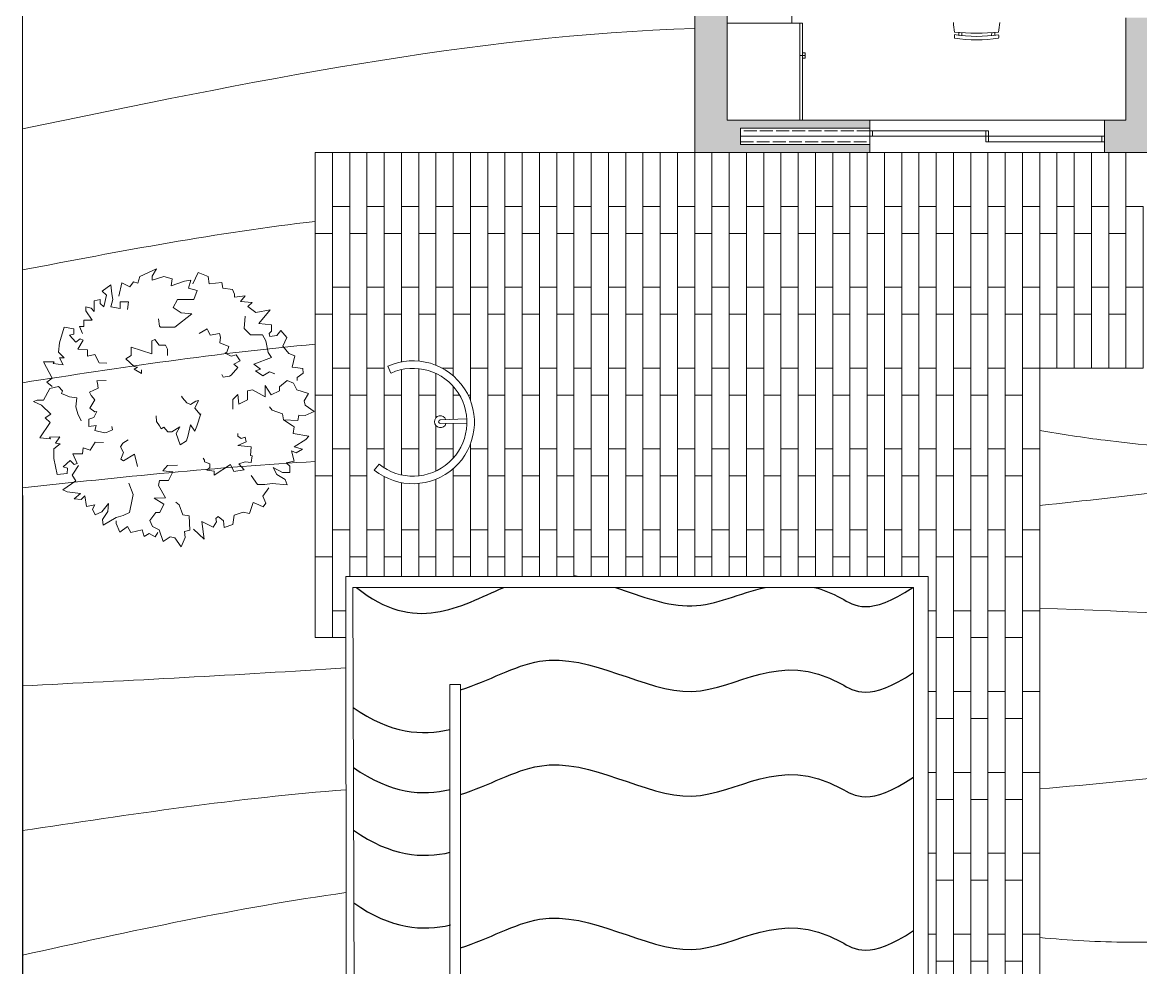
# Model space of a CAD drawing. Header units: millimetres. Extents: x 23333 to 28359, y 14545 to 18213.
# Drawn here: x 23333 to 24370, y 16087 to 16963 of the extents above; entities that cross this region are included whole.
import ezdxf

# ---------------------------------------------------------------- set-up
doc = ezdxf.new("R2010")
doc.units = ezdxf.units.MM
doc.linetypes.add('ACAD_ISO02W100', pattern=[15, 12, -3])
doc.layers.get('0').update_dxf_attribs({"lineweight": 18})
for name, color, linetype, lineweight in [('A-FURN', 9, 'Continuous', 13), ('curve di livello', 6, 'Continuous', 18), ('pavimentazione esterna', 51, 'Continuous', 13), ('PROIEZIONI_finissime_fine lines', 251, 'Continuous', 5), ('VEGETAZIONE', 94, 'Continuous', 5), ('VERDE_alberi', 104, 'Continuous', 5), ('vetro', 140, 'Continuous', 15), ('Wall', 7, 'Continuous', 20)]:
    doc.layers.add(name, color=color, linetype=linetype, lineweight=lineweight)
doc.layers.add('acqua', color=140, linetype='Continuous')
doc.layers.add('VERDE_giardino_garden', color=7, linetype='Continuous', lineweight=5, true_color=0x426227)

# ---------------------------------------------------------------- blocks, each defined once
blk = doc.blocks.new('REF36T')
for p, q in [((0, -26.999999), (36, -26.999999)), ((11, -27.999999), (11, -28.999999)), ((11, -28.999999), (13, -28.999999)), ((12, -26.999999), (12, -28.999999)), ((13, -28.999999), (13, -27.999999))]:
    blk.add_line(p, q)
blk.add_lwpolyline([(0, -27.999999), (0, 0), (36, 0), (36, -27.999999)], close=True)
blk = doc.blocks.new('A$C396F796F')
at = {"layer": 'VERDE_alberi'}
for points in [[(-1.246, 3.854), (-1.122, 3.81), (-1.066, 4.005), (-0.576, 4.226), (-0.702, 4.018), (-0.702, 3.901), (-0.365, 4.005), (-0.127, 3.94), (-0.155, 3.732), (0.238, 3.875), (0.42, 3.901), (0.35, 3.667), (0.602, 3.602), (0.504, 3.341), (0.027, 3.341), (-0.099, 3.107), (0.14, 2.951), (0.448, 2.925), (-0.043, 2.535), (-0.463, 2.535), (-0.491, 2.561), (-0.519, 2.782)], [(0.476, 3.797), (0.63, 4.122), (0.925, 4.005), (0.953, 3.797), (1.318, 3.836), (1.346, 3.667), (1.626, 3.628), (1.682, 3.498), (1.682, 3.406), (1.991, 3.445), (1.864, 3.276), (2.201, 3.25), (2.075, 3.133), (2.31, 2.958)], [(-2.728, 2.349), (-2.813, 2.557), (-2.686, 2.557), (-2.686, 2.739), (-2.448, 2.739), (-2.63, 3.012), (-2.63, 3.129), (-2.476, 3.09), (-2.392, 2.986), (-2.392, 3.299), (-2.21, 3.338), (-2.21, 3.22), (-2.111, 3.129), (-2.027, 3.468), (-2.153, 3.585), (-1.901, 3.767), (-1.873, 3.507), (-1.845, 3.338), (-1.901, 3.129), (-1.635, 3.077), (-1.635, 3.273), (-1.396, 3.273), (-1.424, 3.051)], [(-1.246, 3.854), (-1.35, 3.705), (-1.586, 3.82), (-1.668, 3.437)], [(2.31, 2.958), (2.718, 3.036), (2.394, 2.642), (2.764, 2.602), (2.764, 2.422), (2.694, 2.352), (2.714, 2.262), (2.913, 2.292), (3.033, 2.442), (3.203, 2.232), (3.093, 1.983), (3.261, 1.772), (3.44, 1.703), (3.363, 1.373), (3.443, 1.363), (3.673, 1.334), (3.683, 1.204), (3.503, 1.074), (3.502, 0.985)], [(1.996, 2.85), (1.968, 2.499), (2.15, 2.317), (2.496, 2.316), (2.594, 2.134), (2.66, 1.8), (2.758, 1.657), (2.25, 1.465), (2.445, 1.315), (2.291, 1.263), (2.511, 1.118), (2.706, 1.241), (2.855, 1.185)], [(-3.608, 0.808), (-3.762, 0.939), (-3.608, 1.056), (-3.86, 1.524), (-3.552, 1.524), (-3.58, 1.485), (-3.285, 1.446), (-3.398, 1.641), (-3.257, 1.641), (-3.426, 1.81), (-3.398, 2.084), (-3.257, 2.539), (-2.977, 2.487), (-2.977, 2.331), (-3.103, 2.305), (-2.921, 2.097), (-2.795, 2.201), (-2.71, 2.162), (-2.865, 1.901), (-2.584, 1.875), (-2.584, 1.693), (-2.374, 1.745), (-2.248, 1.498), (-2.017, 1.489)], [(0.661, 2.348), (0.888, 2.491), (0.917, 2.432), (0.981, 2.304), (1.254, 2.354), (1.275, 2.248), (1.264, 2.082), (1.52, 1.978), (1.466, 1.805), (1.415, 1.78), (1.586, 1.69), (1.735, 1.736), (1.853, 1.562), (1.671, 1.457), (1.779, 1.365), (1.593, 1.141), (1.543, 1.116), (1.357, 1.081), (1.316, 1.163)], [(-1.019, 1.294), (-1.019, 1.19), (-1.23, 1.32), (-1.132, 1.372), (-1.23, 1.398), (-1.468, 1.619), (-1.314, 1.71), (-1.314, 1.957), (-0.711, 1.762), (-0.711, 2.139), (-0.627, 2.178), (-0.501, 2.009), (-0.318, 2.009), (-0.262, 1.892), (-0.262, 1.71)], [(-2.04, 0.991), (-2.307, 0.973), (-2.296, 0.909), (-2.273, 0.768), (-2.523, 0.647), (-2.478, 0.549), (-2.371, 0.422), (-2.517, 0.186), (-2.371, 0.079), (-2.316, 0.088), (-2.401, -0.084), (-2.548, -0.136), (-2.542, -0.345), (-2.332, -0.324), (-2.366, -0.461), (-2.084, -0.533), (-2.029, -0.524), (-1.857, -0.442), (-1.872, -0.353)], [(1.633, 0.153), (1.633, 0.439), (1.787, 0.582), (1.815, 0.296), (2.068, 0.426), (2.068, 0.686), (2.208, 0.712), (2.572, 0.517), (2.572, 0.842), (2.755, 0.569), (2.993, 0.686), (2.993, 0.803), (3.218, 0.985), (3.4, 0.907), (3.498, 0.712), (3.835, 0.608), (3.708, 0.4), (3.736, 0.27), (4.003, 0.088), (3.736, -0.029), (3.554, -0.016), (3.526, -0.173), (3.105, -0.16), (3.077, 0.023), (2.783, 0.127), (2.699, 0.218)], [(-3.646, 0.014), (-3.916, 0.275), (-4.155, 0.379), (-4.043, 0.418), (-3.86, 0.418), (-3.678, 0.756), (-3.426, 0.808), (-3.313, 0.691), (-3.341, 0.613), (-3.103, 0.509), (-2.893, 0.483), (-2.921, 0.223), (-2.865, 0.015), (-2.767, -0.18)], [(-0.584, -0.039), (-0.577, -0.199), (-0.496, -0.331), (-0.445, -0.414), (-0.367, -0.366), (-0.25, -0.508), (-0.132, -0.501), (0.101, -0.358), (-0.006, -0.556), (0.104, -0.883), (0.292, -0.767), (0.344, -0.604), (0.404, -0.303), (0.532, -0.488), (0.592, -0.336), (0.71, 0.017), (0.688, 0.004), (0.53, 0.186), (0.641, 0.403), (0.56, 0.386), (0.405, 0.29), (0.298, 0.34), (0.18, 0.481), (0.151, 0.529)], [(-3.646, 0.014), (-3.812, -0.101), (-3.669, -0.232), (-3.965, -0.675), (-3.658, -0.704), (-3.682, -0.662), (-3.385, -0.652), (-3.515, -0.835), (-3.376, -0.848), (-3.559, -1.001), (-3.558, -1.276), (-3.461, -1.742), (-3.177, -1.717), (-3.162, -1.562), (-3.285, -1.524), (-3.084, -1.334), (-2.968, -1.449), (-2.881, -1.419), (-3.01, -1.145), (-2.728, -1.146), (-2.711, -0.964), (-2.506, -1.036), (-2.357, -0.802), (-2.118, -0.815)], [(3.105, -0.16), (3.365, -0.315), (3.421, -0.354), (3.393, -0.549), (3.842, -0.627), (3.758, -0.731), (3.421, -0.939), (3.659, -1.004), (3.477, -1.109), (3.337, -1.057), (3.421, -1.356), (3.183, -1.408), (3.295, -1.499), (3.295, -1.681), (3.084, -1.681), (2.804, -1.538), (2.916, -1.746), (3.155, -1.889), (3.211, -2.045), (2.776, -2.006), (2.566, -2.032), (2.355, -2.032), (2.168, -1.772)], [(0.773, -1.265), (0.814, -1.331), (0.814, -1.37), (0.968, -1.435), (0.968, -1.539), (0.884, -1.617), (1.094, -1.643), (1.094, -1.76), (1.571, -1.448), (1.669, -1.656), (1.964, -1.604), (1.81, -1.435), (1.992, -1.37), (2.174, -1.396), (2.202, -1.201), (2.146, -1.188), (2.174, -0.94), (1.782, -0.901), (2.02, -0.797), (1.992, -0.654), (1.88, -0.693), (1.782, -0.628), (1.782, -0.55)], [(-1.131, -1.513), (-1.214, -1.152), (-1.538, -1.346), (-1.615, -1.294), (-1.535, -1.099), (-1.629, -0.942), (-1.557, -0.834), (-1.401, -0.74)], [(-2.842, -1.484), (-2.993, -1.703), (-3.028, -1.762), (-2.921, -1.928), (-3.296, -2.186), (-3.176, -2.246), (-2.783, -2.295), (-2.973, -2.453), (-2.764, -2.472), (-2.658, -2.366), (-2.61, -2.673), (-2.372, -2.621), (-2.436, -2.75), (-2.36, -2.916), (-2.168, -2.828), (-1.973, -2.581), (-1.988, -2.817), (-2.145, -3.047), (-2.131, -3.212), (-1.752, -2.995), (-1.55, -2.931), (-1.359, -2.844), (-1.285, -2.466), (-1.258, -2.325), (-1.379, -1.994)], [(0.031, -1.476), (-0.255, -1.481), (-0.395, -1.637), (-0.109, -1.661), (-0.235, -1.915), (-0.495, -1.92), (-0.518, -2.06), (-0.317, -2.421), (-0.642, -2.427), (-0.366, -2.605), (-0.479, -2.845), (-0.596, -2.847), (-0.775, -3.074), (-0.694, -3.255), (-0.497, -3.35), (-0.387, -3.685), (-0.181, -3.555), (-0.051, -3.581), (0.136, -3.844), (0.249, -3.576), (0.233, -3.394), (0.388, -3.363), (0.368, -2.943), (0.186, -2.918), (0.077, -2.625), (-0.016, -2.543)], [(0.498, -3.332), (0.801, -3.616), (0.737, -3.109), (1.071, -3.272), (1.166, -3.12), (1.144, -3.024), (1.209, -2.958), (1.362, -3.09), (1.384, -3.28), (1.64, -3.193), (1.68, -2.923), (1.934, -2.834), (2.122, -2.871), (2.232, -2.551), (2.305, -2.585), (2.516, -2.682), (2.593, -2.577), (2.51, -2.372), (2.684, -2.133)], [(-1.752, -3.092), (-1.752, -3.164), (-1.641, -3.414), (-1.425, -3.255), (-1.322, -3.426), (-0.992, -3.346), (-0.936, -3.54), (-0.788, -3.46), (-0.617, -3.551), (-0.541, -3.424)]]:
    blk.add_lwpolyline(points, dxfattribs=at)

msp = doc.modelspace()

# ---------------------------------------------------------------- hatches: boundary and pattern name
at = {"layer": 'Wall', "true_color": 0x636466}
h = msp.add_hatch(color=251, dxfattribs=at)
h.dxf.hatch_style = 1
h.paths.add_polyline_path([(23986.5, 17592.6), (24115.9, 17592.6), (24115.9, 17622.2), (23956.5, 17622.6), (23956.5, 17372.6), (23986.5, 17385.1)])
h.paths.add_polyline_path([(24553.2, 17622.4), (24275.9, 17622.2), (24275.9, 17609), (24275.9, 17592.6), (24481.9, 17592.6)])
h.paths.add_polyline_path([(25106.5, 17622.6), (24708.9, 17622.6), (24637.3, 17592.6), (24694.3, 17592.6), (24694.3, 17592.6), (24697.3, 17592.6), (24754.3, 17592.6), (24754.3, 17592.6), (24757.3, 17592.6), (24784.3, 17592.6), (24784.3, 17592.6), (24787.3, 17592.6), (24934.3, 17592.6), (24934.3, 17592.6), (24937.3, 17592.6), (25076.5, 17592.6), (25076.5, 17502.6), (25076.5, 17490.1), (25086.5, 17490.1), (25086.5, 17575.1), (25096.5, 17575.1), (25096.5, 17490.1), (25106.5, 17490.1)])
h.paths.add_polyline_path([(24861.5, 17592.6), (24851.5, 17592.6), (24851.5, 17527.7), (24861.5, 17527.7)], flags=17)
h.paths.add_polyline_path([(25076.5, 17382.6), (24861.5, 17382.6), (24861.5, 17442.7), (24851.5, 17442.7), (24851.5, 17372.6), (25076.5, 17372.6)])
h.paths.add_polyline_path([(25106.5, 17410.1), (25076.5, 17410.1), (25076.5, 17227.6), (25084, 17227.6), (25084, 17347.6), (25099, 17347.6), (25099, 17227.6), (25106.5, 17227.6)])
h.paths.add_polyline_path([(25106.5, 17010.1), (25076.5, 17010.1), (25076.5, 16872.6), (25076.5, 16842.6), (25106.5, 16842.6)])
h.paths.add_polyline_path([(24786.5, 16967.6), (24756.5, 16967.6), (24756.5, 16962.6), (24756.5, 16842.6), (24786.5, 16842.6), (24786.5, 16872.6)])
h.paths.add_polyline_path([(24786.5, 17377.6), (24746.5, 17377.6), (24746.5, 17347.6), (24786.5, 17347.6)])
h.paths.add_polyline_path([(24396.5, 17377.6), (24356.5, 17377.6), (24356.5, 17347.6), (24368.4, 17347.6), (24396.5, 17347.6)])
h.paths.add_polyline_path([(24386.5, 16967.6), (24356.5, 16967.6), (24356.5, 16872.6), (24336.5, 16872.6), (24336.5, 16842.6), (24386.5, 16842.6)])
h.paths.add_polyline_path([(23986.5, 16962.6), (23986.5, 17320.1), (23956.5, 17307.5), (23956.5, 16842.6), (24119, 16842.6), (24119, 16850.1), (23999, 16850.1), (23999, 16865.1), (24119, 16865.1), (24119, 16872.6), (23986.5, 16872.6)])

# ---------------------------------------------------------------- linework, layer by layer
for p, q in [((23333, 17220.4), (23333.3, 15614)), ((23333, 17046.3), (23333, 16864.5)), ((23333, 16864.4), (23332.9, 16733.7)), ((23332.9, 16733.7), (23332.9, 16599.4)), ((23332.9, 16599.4), (23332.9, 16471.9)), ((23332.9, 16471.9), (23332.9, 16347.9)), ((23641.3, 15891.7), (23639.4, 16439.2)), ((23639.4, 16439.2), (24159.4, 16439.2)), ((24159.4, 16439.2), (24159.4, 15949.2)), ((23332.9, 16347.9), (23332.9, 16213.6)), ((23332.9, 16213.6), (23332.9, 16098.1)), ((23332.9, 16098.1), (23332.9, 16006.9))]:
    msp.add_line(p, q)
for points in [[(23812, 16449.2), (23812.2, 16449.3), (23812.4, 16449.3), (23812.5, 16449.3)], [(23844.5, 16450.1), (23846.4, 16449.9), (23848.3, 16449.6), (23850.2, 16449.2)]]:
    msp.add_open_spline(points, degree=3)
at = {"layer": 'A-FURN'}
for p, q in [((23986.5, 16962.6), (23986.5, 17277.6)), ((24046.5, 17197.6), (24046.5, 16962.6)), ((24201.5, 16953.9), (24201.6, 16951.3)), ((24204.3, 16953.8), (24204.4, 16951)), ((24231.9, 16951), (24232, 16953.7)), ((24234.8, 16951.3), (24234.8, 16953.9)), ((23745.1, 16595.6), (23720.4, 16594.6)), ((23745.2, 16591.4), (23720.5, 16591.2))]:
    msp.add_line(p, q, dxfattribs=at)
for points in [[(24238.4, 16954.2, -0.040002), (24197.4, 16954.2, -3.508425)], [(24238.4, 16951.8, -0.076135), (24197.5, 16951.9, -3.508425)], [(24238.4, 16948.7, -0.076111), (24197.5, 16948.7, -3.508425)]]:
    msp.add_lwpolyline(points, format="xyb", dxfattribs=at)
for centre, radius, start, end in [((24340.7, 16974.6), 144.7, 184.4723, 188.0879), ((24095.1, 16974.8), 144.8, 351.7935, 355.4272), ((24208.3, 16950.3), 10.8, 171.5154, 188.2468), ((24227.7, 16950.3), 10.8, 351.5154, 8.2468), ((23720.6, 16592.9), 5.48, 19.9829, 342.5641), ((23720.6, 16592.9), 1.67, 94.1189, 268.428)]:
    msp.add_arc(centre, radius, start, end, dxfattribs=at)
at = {"layer": 'acqua'}
for points in [[(23642.9, 16439.2), (23696.6, 16395.2), (23739, 16421.7), (23779.4, 16439.2)], [(23639.7, 16327.9), (23674.5, 16303.4), (23703.5, 16301.5), (23729.4, 16307.4)], [(23639.9, 16272.2), (23674.7, 16247.7), (23703.7, 16245.8), (23729.6, 16251.7)], [(23640.1, 16214), (23674.9, 16189.5), (23703.9, 16187.6), (23729.8, 16193.5)], [(23640.3, 16146.6), (23675.2, 16122.1), (23704.2, 16120.2), (23730, 16126.1)]]:
    msp.add_open_spline(points, degree=3, dxfattribs=at)
for points, knots in [([(23883, 16439.2), (23907.5, 16430.9), (23955.7, 16411.8), (23998.1, 16433.9), (24021.9, 16439.2)], [1407.684818, 1407.684818, 1407.684818, 1407.684818, 1498.557273, 1591.100921, 1591.100921, 1591.100921, 1591.100921]), ([(24067.7, 16439.2), (24075.5, 16437.2), (24095.6, 16429.3), (24118.4, 16412.1), (24158.8, 16439.2)], [1646.018182, 1646.018182, 1646.018182, 1646.018182, 1671.798003, 1709.219762, 1709.219762, 1709.219762, 1709.219762]), ([(23739.4, 16344.2), (23765.7, 16352.3), (23837, 16396.6), (23958.3, 16305.2), (24042.4, 16390.1), (24118.5, 16332.6), (24159.4, 16360.2)], [1235.648579, 1235.648579, 1235.648579, 1235.648579, 1321.671715, 1498.557273, 1671.798003, 1709.401029, 1709.401029, 1709.401029, 1709.401029]), ([(23739.4, 16247.2), (23765.7, 16255.2), (23837, 16299.5), (23958.3, 16208.1), (24042.4, 16293), (24118.5, 16235.6), (24159.4, 16263.2)], [1235.648579, 1235.648579, 1235.648579, 1235.648579, 1321.671715, 1498.557273, 1671.798003, 1709.401029, 1709.401029, 1709.401029, 1709.401029]), ([(23739.4, 16104.9), (23765.7, 16113), (23837, 16157.3), (23958.3, 16065.9), (24042.4, 16150.8), (24118.5, 16093.3), (24159.4, 16120.9)], [1235.648579, 1235.648579, 1235.648579, 1235.648579, 1321.671715, 1498.557273, 1671.798003, 1709.401029, 1709.401029, 1709.401029, 1709.401029])]:
    msp.add_open_spline(points, degree=3, knots=knots, dxfattribs=at)
at = {"layer": 'curve di livello'}
for points in [[(23333, 16864.5), (23541.7, 16907.8), (23750.4, 16951.2), (23956.5, 16957.7)], [(23332.9, 16733.7), (23423.7, 16751), (23514.4, 16768.4), (23604.5, 16778.6)], [(23332.9, 16629.1), (23423.6, 16643), (23514.2, 16656.9), (23604.5, 16664.7)], [(23332.9, 16531.6), (23423.6, 16541.3), (23514.2, 16551), (23604.5, 16555.9)], [(23332.9, 16347.9), (23433, 16352.9), (23533, 16357.9), (23633, 16364.7)], [(23332.9, 16213.6), (23432.8, 16228.7), (23532.7, 16243.8), (23633, 16251.6)], [(23332.9, 16098.1), (23432.9, 16120.2), (23532.9, 16142.2), (23633, 16156.1)]]:
    msp.add_open_spline(points, degree=3, dxfattribs=at)
for points, knots in [([(24276.5, 16584.8), (24296.7, 16581.3), (24644.2, 16528.1), (25002.4, 16631.1), (25332.9, 16599.1), (25332.9, 16599.1), (25332.9, 16599.1), (25332.9, 16599.1), (25332.9, 16599), (25332.9, 16599), (25333, 16599)], [952.435008, 952.435008, 952.435008, 952.435008, 1013.900228, 2009.947904, 2009.947904, 2009.947904, 2009.948687, 2009.948687, 2009.948687, 2010.018952, 2010.018952, 2010.018952, 2010.018952]), ([(24276.5, 16515.3), (24360, 16523.3), (24713.3, 16579.4), (25088.2, 16429.8), (25332.9, 16538.4), (25332.9, 16538.4), (25332.9, 16538.4), (25332.9, 16538.4), (25332.9, 16538.4), (25332.9, 16538.4), (25333, 16538.4)], [948.136507, 948.136507, 948.136507, 948.136507, 1199.951019, 2002.883229, 2002.883229, 2002.883229, 2002.885334, 2002.885334, 2002.885334, 2002.970377, 2002.970377, 2002.970377, 2002.970377]), ([(24276.5, 16419.5), (24451.4, 16417), (24802.9, 16364.8), (25160.9, 16330.7), (25332.9, 16369.4), (25332.9, 16369.4), (25332.9, 16369.4), (25332.9, 16369.4), (25332.9, 16369.4), (25332.9, 16369.4), (25333, 16369.4)], [947.742027, 947.742027, 947.742027, 947.742027, 1475.410206, 2004.14526, 2004.14526, 2004.14526, 2004.146467, 2004.146467, 2004.146467, 2004.226908, 2004.226908, 2004.226908, 2004.226908]), ([(24276.5, 16252.4), (24375, 16260.2), (24725.9, 16309.8), (25079.8, 16262.2), (25332.9, 16240.4), (25332.9, 16240.4), (25332.9, 16240.4), (25332.9, 16240.4), (25332.9, 16240.4), (25332.9, 16240.4), (25333, 16240.4)], [946.255727, 946.255727, 946.255727, 946.255727, 1242.735896, 2004.889476, 2004.889476, 2004.889476, 2004.889607, 2004.889607, 2004.889607, 2004.969426, 2004.969426, 2004.969426, 2004.969426]), ([(24276.5, 16114.5), (24303.8, 16111.9), (24544.8, 16097.8), (24895.5, 16238.6), (25222.2, 16154.4), (25332.9, 16164.1), (25332.9, 16164.1), (25332.9, 16164.1), (25332.9, 16164.1), (25333, 16164.1), (25333, 16164.1), (25333, 16164.1)], [950.943563, 950.943563, 950.943563, 950.943563, 1033.490488, 1679.853616, 2013.397423, 2013.397423, 2013.397423, 2013.399494, 2013.399494, 2013.399494, 2013.420108, 2013.420108, 2013.420108, 2013.420108])]:
    msp.add_open_spline(points, degree=3, knots=knots, dxfattribs=at)
at = {"layer": 'pavimentazione esterna'}
for p, q in [((23636.5, 16842.6), (23620.5, 16842.6)), ((23668.5, 16842.6), (23652.5, 16842.6)), ((23700.5, 16842.6), (23684.5, 16842.6)), ((23732.5, 16842.6), (23716.5, 16842.6)), ((23764.5, 16842.6), (23748.5, 16842.6)), ((23796.5, 16842.6), (23780.5, 16842.6)), ((23828.5, 16842.6), (23812.5, 16842.6)), ((23860.5, 16842.6), (23844.5, 16842.6)), ((23892.5, 16842.6), (23876.5, 16842.6)), ((23924.5, 16842.6), (23908.5, 16842.6)), ((23956.5, 16842.6), (23940.5, 16842.6)), ((24276.5, 16642.6), (24292.5, 16642.6)), ((24308.5, 16642.6), (24324.5, 16642.6)), ((24340.5, 16642.6), (24356.5, 16642.6)), ((23620.5, 16392.6), (23633, 16392.6))]:
    msp.add_line(p, q, dxfattribs=at)
for points in [[(23604.5, 16842.6), (23620.5, 16842.6), (23620.5, 16767.6), (23604.5, 16767.6), (23604.5, 16842.6)], [(23636.5, 16842.6), (23652.5, 16842.6), (23652.5, 16767.6), (23636.5, 16767.6), (23636.5, 16842.6)], [(23668.5, 16842.6), (23684.5, 16842.6), (23684.5, 16767.6), (23668.5, 16767.6), (23668.5, 16842.6)], [(23700.5, 16842.6), (23716.5, 16842.6), (23716.5, 16767.6), (23700.5, 16767.6), (23700.5, 16842.6)], [(23732.5, 16842.6), (23748.5, 16842.6), (23748.5, 16767.6), (23732.5, 16767.6), (23732.5, 16842.6)], [(23764.5, 16842.6), (23780.5, 16842.6), (23780.5, 16767.6), (23764.5, 16767.6), (23764.5, 16842.6)], [(23796.5, 16842.6), (23812.5, 16842.6), (23812.5, 16767.6), (23796.5, 16767.6), (23796.5, 16842.6)], [(23828.5, 16842.6), (23844.5, 16842.6), (23844.5, 16767.6), (23828.5, 16767.6), (23828.5, 16842.6)], [(23860.5, 16842.6), (23876.5, 16842.6), (23876.5, 16767.6), (23860.5, 16767.6), (23860.5, 16842.6)], [(23892.5, 16842.6), (23908.5, 16842.6), (23908.5, 16767.6), (23892.5, 16767.6), (23892.5, 16842.6)], [(23924.5, 16842.6), (23940.5, 16842.6), (23940.5, 16767.6), (23924.5, 16767.6), (23924.5, 16842.6)], [(23956.5, 16842.6), (23972.5, 16842.6), (23972.5, 16767.6), (23956.5, 16767.6), (23956.5, 16842.6)], [(23988.5, 16842.6), (24004.5, 16842.6), (24004.5, 16767.6), (23988.5, 16767.6), (23988.5, 16842.6)], [(24020.5, 16842.6), (24036.5, 16842.6), (24036.5, 16767.6), (24020.5, 16767.6), (24020.5, 16842.6)], [(24052.5, 16842.6), (24068.5, 16842.6), (24068.5, 16767.6), (24052.5, 16767.6), (24052.5, 16842.6)], [(24084.5, 16842.6), (24100.5, 16842.6), (24100.5, 16767.6), (24084.5, 16767.6), (24084.5, 16842.6)], [(24116.5, 16842.6), (24132.5, 16842.6), (24132.5, 16767.6), (24116.5, 16767.6), (24116.5, 16842.6)], [(24148.5, 16842.6), (24164.5, 16842.6), (24164.5, 16767.6), (24148.5, 16767.6), (24148.5, 16842.6)], [(24180.5, 16842.6), (24196.5, 16842.6), (24196.5, 16767.6), (24180.5, 16767.6), (24180.5, 16842.6)], [(24212.5, 16842.6), (24228.5, 16842.6), (24228.5, 16767.6), (24212.5, 16767.6), (24212.5, 16842.6)], [(24244.5, 16842.6), (24260.5, 16842.6), (24260.5, 16767.6), (24244.5, 16767.6), (24244.5, 16842.6)], [(24276.5, 16842.6), (24292.5, 16842.6), (24292.5, 16767.6), (24276.5, 16767.6), (24276.5, 16842.6)], [(24308.5, 16842.6), (24324.5, 16842.6), (24324.5, 16767.6), (24308.5, 16767.6), (24308.5, 16842.6)], [(24340.5, 16842.6), (24356.5, 16842.6), (24356.5, 16767.6), (24340.5, 16767.6), (24340.5, 16842.6)], [(23620.5, 16792.6), (23636.5, 16792.6), (23636.5, 16717.6), (23620.5, 16717.6), (23620.5, 16792.6)], [(23652.5, 16792.6), (23668.5, 16792.6), (23668.5, 16717.6), (23652.5, 16717.6), (23652.5, 16792.6)], [(23684.5, 16792.6), (23700.5, 16792.6), (23700.5, 16717.6), (23684.5, 16717.6), (23684.5, 16792.6)], [(23716.5, 16792.6), (23732.5, 16792.6), (23732.5, 16717.6), (23716.5, 16717.6), (23716.5, 16792.6)], [(23748.5, 16792.6), (23764.5, 16792.6), (23764.5, 16717.6), (23748.5, 16717.6), (23748.5, 16792.6)], [(23780.5, 16792.6), (23796.5, 16792.6), (23796.5, 16717.6), (23780.5, 16717.6), (23780.5, 16792.6)], [(23812.5, 16792.6), (23828.5, 16792.6), (23828.5, 16717.6), (23812.5, 16717.6), (23812.5, 16792.6)], [(23844.5, 16792.6), (23860.5, 16792.6), (23860.5, 16717.6), (23844.5, 16717.6), (23844.5, 16792.6)], [(23876.5, 16792.6), (23892.5, 16792.6), (23892.5, 16717.6), (23876.5, 16717.6), (23876.5, 16792.6)], [(23908.5, 16792.6), (23924.5, 16792.6), (23924.5, 16717.6), (23908.5, 16717.6), (23908.5, 16792.6)], [(23940.5, 16792.6), (23956.5, 16792.6), (23956.5, 16717.6), (23940.5, 16717.6), (23940.5, 16792.6)], [(23972.5, 16792.6), (23988.5, 16792.6), (23988.5, 16717.6), (23972.5, 16717.6), (23972.5, 16792.6)], [(24004.5, 16792.6), (24020.5, 16792.6), (24020.5, 16717.6), (24004.5, 16717.6), (24004.5, 16792.6)], [(24036.5, 16792.6), (24052.5, 16792.6), (24052.5, 16717.6), (24036.5, 16717.6), (24036.5, 16792.6)], [(24068.5, 16792.6), (24084.5, 16792.6), (24084.5, 16717.6), (24068.5, 16717.6), (24068.5, 16792.6)], [(24100.5, 16792.6), (24116.5, 16792.6), (24116.5, 16717.6), (24100.5, 16717.6), (24100.5, 16792.6)], [(24132.5, 16792.6), (24148.5, 16792.6), (24148.5, 16717.6), (24132.5, 16717.6), (24132.5, 16792.6)], [(24164.5, 16792.6), (24180.5, 16792.6), (24180.5, 16717.6), (24164.5, 16717.6), (24164.5, 16792.6)], [(24196.5, 16792.6), (24212.5, 16792.6), (24212.5, 16717.6), (24196.5, 16717.6), (24196.5, 16792.6)], [(24228.5, 16792.6), (24244.5, 16792.6), (24244.5, 16717.6), (24228.5, 16717.6), (24228.5, 16792.6)], [(24260.5, 16792.6), (24276.5, 16792.6), (24276.5, 16717.6), (24260.5, 16717.6), (24260.5, 16792.6)], [(24292.5, 16792.6), (24308.5, 16792.6), (24308.5, 16717.6), (24292.5, 16717.6), (24292.5, 16792.6)], [(24324.5, 16792.6), (24340.5, 16792.6), (24340.5, 16717.6), (24324.5, 16717.6), (24324.5, 16792.6)], [(24356.5, 16792.6), (24372.5, 16792.6), (24372.5, 16717.6), (24356.5, 16717.6), (24356.5, 16792.6)], [(23604.5, 16767.6), (23620.5, 16767.6), (23620.5, 16692.6), (23604.5, 16692.6), (23604.5, 16767.6)], [(23636.5, 16767.6), (23652.5, 16767.6), (23652.5, 16692.6), (23636.5, 16692.6), (23636.5, 16767.6)], [(23668.5, 16767.6), (23684.5, 16767.6), (23684.5, 16692.6), (23668.5, 16692.6), (23668.5, 16767.6)], [(23700.5, 16767.6), (23716.5, 16767.6), (23716.5, 16692.6), (23700.5, 16692.6), (23700.5, 16767.6)], [(23732.5, 16767.6), (23748.5, 16767.6), (23748.5, 16692.6), (23732.5, 16692.6), (23732.5, 16767.6)], [(23764.5, 16767.6), (23780.5, 16767.6), (23780.5, 16692.6), (23764.5, 16692.6), (23764.5, 16767.6)], [(23796.5, 16767.6), (23812.5, 16767.6), (23812.5, 16692.6), (23796.5, 16692.6), (23796.5, 16767.6)], [(23828.5, 16767.6), (23844.5, 16767.6), (23844.5, 16692.6), (23828.5, 16692.6), (23828.5, 16767.6)], [(23860.5, 16767.6), (23876.5, 16767.6), (23876.5, 16692.6), (23860.5, 16692.6), (23860.5, 16767.6)], [(23892.5, 16767.6), (23908.5, 16767.6), (23908.5, 16692.6), (23892.5, 16692.6), (23892.5, 16767.6)], [(23924.5, 16767.6), (23940.5, 16767.6), (23940.5, 16692.6), (23924.5, 16692.6), (23924.5, 16767.6)], [(23956.5, 16767.6), (23972.5, 16767.6), (23972.5, 16692.6), (23956.5, 16692.6), (23956.5, 16767.6)], [(23988.5, 16767.6), (24004.5, 16767.6), (24004.5, 16692.6), (23988.5, 16692.6), (23988.5, 16767.6)], [(24020.5, 16767.6), (24036.5, 16767.6), (24036.5, 16692.6), (24020.5, 16692.6), (24020.5, 16767.6)], [(24052.5, 16767.6), (24068.5, 16767.6), (24068.5, 16692.6), (24052.5, 16692.6), (24052.5, 16767.6)], [(24084.5, 16767.6), (24100.5, 16767.6), (24100.5, 16692.6), (24084.5, 16692.6), (24084.5, 16767.6)], [(24116.5, 16767.6), (24132.5, 16767.6), (24132.5, 16692.6), (24116.5, 16692.6), (24116.5, 16767.6)], [(24148.5, 16767.6), (24164.5, 16767.6), (24164.5, 16692.6), (24148.5, 16692.6), (24148.5, 16767.6)], [(24180.5, 16767.6), (24196.5, 16767.6), (24196.5, 16692.6), (24180.5, 16692.6), (24180.5, 16767.6)], [(24212.5, 16767.6), (24228.5, 16767.6), (24228.5, 16692.6), (24212.5, 16692.6), (24212.5, 16767.6)], [(24244.5, 16767.6), (24260.5, 16767.6), (24260.5, 16692.6), (24244.5, 16692.6), (24244.5, 16767.6)], [(24276.5, 16767.6), (24292.5, 16767.6), (24292.5, 16692.6), (24276.5, 16692.6), (24276.5, 16767.6)], [(24308.5, 16767.6), (24324.5, 16767.6), (24324.5, 16692.6), (24308.5, 16692.6), (24308.5, 16767.6)], [(24340.5, 16767.6), (24356.5, 16767.6), (24356.5, 16692.6), (24340.5, 16692.6), (24340.5, 16767.6)], [(23620.5, 16717.6), (23636.5, 16717.6), (23636.5, 16642.6), (23620.5, 16642.6), (23620.5, 16717.6)], [(23652.5, 16717.6), (23668.5, 16717.6), (23668.5, 16642.6), (23652.5, 16642.6), (23652.5, 16717.6)], [(23684.5, 16717.6), (23700.5, 16717.6), (23700.5, 16649.1)], [(23684.5, 16648.3), (23684.5, 16717.6)], [(23716.5, 16717.6), (23732.5, 16717.6), (23732.5, 16642.6), (23722.1, 16642.6)], [(23716.5, 16645.2), (23716.5, 16717.6)], [(23748.5, 16717.6), (23764.5, 16717.6), (23764.5, 16642.6), (23748.5, 16642.6), (23748.5, 16717.6)], [(23780.5, 16717.6), (23796.5, 16717.6), (23796.5, 16642.6), (23780.5, 16642.6), (23780.5, 16717.6)], [(23812.5, 16717.6), (23828.5, 16717.6), (23828.5, 16642.6), (23812.5, 16642.6), (23812.5, 16717.6)], [(23844.5, 16717.6), (23860.5, 16717.6), (23860.5, 16642.6), (23844.5, 16642.6), (23844.5, 16717.6)], [(23876.5, 16717.6), (23892.5, 16717.6), (23892.5, 16642.6), (23876.5, 16642.6), (23876.5, 16717.6)], [(23908.5, 16717.6), (23924.5, 16717.6), (23924.5, 16642.6), (23908.5, 16642.6), (23908.5, 16717.6)], [(23940.5, 16717.6), (23956.5, 16717.6), (23956.5, 16642.6), (23940.5, 16642.6), (23940.5, 16717.6)], [(23972.5, 16717.6), (23988.5, 16717.6), (23988.5, 16642.6), (23972.5, 16642.6), (23972.5, 16717.6)], [(24004.5, 16717.6), (24020.5, 16717.6), (24020.5, 16642.6), (24004.5, 16642.6), (24004.5, 16717.6)], [(24036.5, 16717.6), (24052.5, 16717.6), (24052.5, 16642.6), (24036.5, 16642.6), (24036.5, 16717.6)], [(24068.5, 16717.6), (24084.5, 16717.6), (24084.5, 16642.6), (24068.5, 16642.6), (24068.5, 16717.6)], [(24100.5, 16717.6), (24116.5, 16717.6), (24116.5, 16642.6), (24100.5, 16642.6), (24100.5, 16717.6)], [(24132.5, 16717.6), (24148.5, 16717.6), (24148.5, 16642.6), (24132.5, 16642.6), (24132.5, 16717.6)], [(24164.5, 16717.6), (24180.5, 16717.6), (24180.5, 16642.6), (24164.5, 16642.6), (24164.5, 16717.6)], [(24196.5, 16717.6), (24212.5, 16717.6), (24212.5, 16642.6), (24196.5, 16642.6), (24196.5, 16717.6)], [(24228.5, 16717.6), (24244.5, 16717.6), (24244.5, 16642.6), (24228.5, 16642.6), (24228.5, 16717.6)], [(24260.5, 16717.6), (24276.5, 16717.6), (24276.5, 16642.6), (24260.5, 16642.6), (24260.5, 16717.6)], [(24292.5, 16717.6), (24308.5, 16717.6), (24308.5, 16642.6), (24292.5, 16642.6), (24292.5, 16717.6)], [(24324.5, 16717.6), (24340.5, 16717.6), (24340.5, 16642.6), (24324.5, 16642.6), (24324.5, 16717.6)], [(24356.5, 16717.6), (24372.5, 16717.6), (24372.5, 16642.6), (24356.5, 16642.6), (24356.5, 16717.6)], [(23604.5, 16692.6), (23620.5, 16692.6), (23620.5, 16617.6), (23604.5, 16617.6), (23604.5, 16692.6)], [(23636.5, 16692.6), (23652.5, 16692.6), (23652.5, 16617.6), (23636.5, 16617.6), (23636.5, 16692.6)], [(23668.5, 16692.6), (23684.5, 16692.6), (23684.5, 16648.3)], [(23684.5, 16641.2), (23684.5, 16617.6), (23668.5, 16617.6), (23668.5, 16692.6)], [(23700.5, 16692.6), (23716.5, 16692.6), (23716.5, 16645.2)], [(23700.5, 16649.1), (23700.5, 16692.6)], [(23732.5, 16692.6), (23748.5, 16692.6), (23748.5, 16617.6), (23746.3, 16617.6)], [(23732.5, 16635.4), (23732.5, 16692.6)], [(23764.5, 16692.6), (23780.5, 16692.6), (23780.5, 16617.6), (23764.5, 16617.6), (23764.5, 16692.6)], [(23796.5, 16692.6), (23812.5, 16692.6), (23812.5, 16617.6), (23796.5, 16617.6), (23796.5, 16692.6)], [(23828.5, 16692.6), (23844.5, 16692.6), (23844.5, 16617.6), (23828.5, 16617.6), (23828.5, 16692.6)], [(23860.5, 16692.6), (23876.5, 16692.6), (23876.5, 16617.6), (23860.5, 16617.6), (23860.5, 16692.6)], [(23892.5, 16692.6), (23908.5, 16692.6), (23908.5, 16617.6), (23892.5, 16617.6), (23892.5, 16692.6)], [(23924.5, 16692.6), (23940.5, 16692.6), (23940.5, 16617.6), (23924.5, 16617.6), (23924.5, 16692.6)], [(23956.5, 16692.6), (23972.5, 16692.6), (23972.5, 16617.6), (23956.5, 16617.6), (23956.5, 16692.6)], [(23988.5, 16692.6), (24004.5, 16692.6), (24004.5, 16617.6), (23988.5, 16617.6), (23988.5, 16692.6)], [(24020.5, 16692.6), (24036.5, 16692.6), (24036.5, 16617.6), (24020.5, 16617.6), (24020.5, 16692.6)], [(24052.5, 16692.6), (24068.5, 16692.6), (24068.5, 16617.6), (24052.5, 16617.6), (24052.5, 16692.6)], [(24084.5, 16692.6), (24100.5, 16692.6), (24100.5, 16617.6), (24084.5, 16617.6), (24084.5, 16692.6)], [(24116.5, 16692.6), (24132.5, 16692.6), (24132.5, 16617.6), (24116.5, 16617.6), (24116.5, 16692.6)], [(24148.5, 16692.6), (24164.5, 16692.6), (24164.5, 16617.6), (24148.5, 16617.6), (24148.5, 16692.6)], [(24180.5, 16692.6), (24196.5, 16692.6), (24196.5, 16617.6), (24180.5, 16617.6), (24180.5, 16692.6)], [(24212.5, 16692.6), (24228.5, 16692.6), (24228.5, 16617.6), (24212.5, 16617.6), (24212.5, 16692.6)], [(24244.5, 16692.6), (24260.5, 16692.6), (24260.5, 16617.6), (24244.5, 16617.6), (24244.5, 16692.6)], [(23620.5, 16642.6), (23636.5, 16642.6), (23636.5, 16567.6), (23620.5, 16567.6), (23620.5, 16642.6)], [(23652.5, 16642.6), (23668.5, 16642.6), (23668.5, 16567.6), (23652.5, 16567.6), (23652.5, 16642.6)], [(23700.5, 16642.1), (23700.5, 16567.6), (23684.5, 16567.6), (23684.5, 16641.2)], [(23716.5, 16637.6), (23716.5, 16617.6), (23700.5, 16617.6), (23700.5, 16642.1)], [(23716.5, 16596.6), (23716.5, 16637.6)], [(23722.1, 16642.6), (23732.5, 16642.6), (23732.5, 16635.4)], [(23748.5, 16642.6), (23764.5, 16642.6), (23764.5, 16567.6), (23748.5, 16567.6), (23748.5, 16572.3)], [(23748.5, 16612.4), (23748.5, 16642.6)], [(23780.5, 16642.6), (23796.5, 16642.6), (23796.5, 16567.6), (23780.5, 16567.6), (23780.5, 16642.6)], [(23812.5, 16642.6), (23828.5, 16642.6), (23828.5, 16567.6), (23812.5, 16567.6), (23812.5, 16642.6)], [(23844.5, 16642.6), (23860.5, 16642.6), (23860.5, 16567.6), (23844.5, 16567.6), (23844.5, 16642.6)], [(23876.5, 16642.6), (23892.5, 16642.6), (23892.5, 16567.6), (23876.5, 16567.6), (23876.5, 16642.6)], [(23908.5, 16642.6), (23924.5, 16642.6), (23924.5, 16567.6), (23908.5, 16567.6), (23908.5, 16642.6)], [(23940.5, 16642.6), (23956.5, 16642.6), (23956.5, 16567.6), (23940.5, 16567.6), (23940.5, 16642.6)], [(23972.5, 16642.6), (23988.5, 16642.6), (23988.5, 16567.6), (23972.5, 16567.6), (23972.5, 16642.6)], [(24004.5, 16642.6), (24020.5, 16642.6), (24020.5, 16567.6), (24004.5, 16567.6), (24004.5, 16642.6)], [(24036.5, 16642.6), (24052.5, 16642.6), (24052.5, 16567.6), (24036.5, 16567.6), (24036.5, 16642.6)], [(24068.5, 16642.6), (24084.5, 16642.6), (24084.5, 16567.6), (24068.5, 16567.6), (24068.5, 16642.6)], [(24100.5, 16642.6), (24116.5, 16642.6), (24116.5, 16567.6), (24100.5, 16567.6), (24100.5, 16642.6)], [(24132.5, 16642.6), (24148.5, 16642.6), (24148.5, 16567.6), (24132.5, 16567.6), (24132.5, 16642.6)], [(24164.5, 16642.6), (24180.5, 16642.6), (24180.5, 16567.6), (24164.5, 16567.6), (24164.5, 16642.6)], [(24196.5, 16642.6), (24212.5, 16642.6), (24212.5, 16567.6), (24196.5, 16567.6), (24196.5, 16642.6)], [(24228.5, 16642.6), (24244.5, 16642.6), (24244.5, 16567.6), (24228.5, 16567.6), (24228.5, 16642.6)], [(24260.5, 16642.6), (24276.5, 16642.6), (24276.5, 16567.6), (24260.5, 16567.6), (24260.5, 16642.6)], [(23604.5, 16617.6), (23620.5, 16617.6), (23620.5, 16542.6), (23604.5, 16542.6), (23604.5, 16617.6)], [(23636.5, 16617.6), (23652.5, 16617.6), (23652.5, 16542.6), (23636.5, 16542.6), (23636.5, 16617.6)], [(23668.5, 16617.6), (23684.5, 16617.6), (23684.5, 16543.5)], [(23668.5, 16550), (23668.5, 16617.6)], [(23700.5, 16617.6), (23716.5, 16617.6), (23716.5, 16596.6)], [(23700.5, 16542.6), (23700.5, 16617.6)], [(23732.5, 16625.6), (23732.5, 16595.1)], [(23738.3, 16617.6), (23732.5, 16617.6), (23732.5, 16625.6)], [(23732.5, 16617.6), (23738.3, 16617.6)], [(23732.5, 16595.1), (23732.5, 16617.6)], [(23746.3, 16617.6), (23748.5, 16617.6), (23748.5, 16612.4)], [(23764.5, 16617.6), (23780.5, 16617.6), (23780.5, 16542.6), (23764.5, 16542.6), (23764.5, 16617.6)], [(23796.5, 16617.6), (23812.5, 16617.6), (23812.5, 16542.6), (23796.5, 16542.6), (23796.5, 16617.6)], [(23828.5, 16617.6), (23844.5, 16617.6), (23844.5, 16542.6), (23828.5, 16542.6), (23828.5, 16617.6)], [(23860.5, 16617.6), (23876.5, 16617.6), (23876.5, 16542.6), (23860.5, 16542.6), (23860.5, 16617.6)], [(23892.5, 16617.6), (23908.5, 16617.6), (23908.5, 16542.6), (23892.5, 16542.6), (23892.5, 16617.6)], [(23924.5, 16617.6), (23940.5, 16617.6), (23940.5, 16542.6), (23924.5, 16542.6), (23924.5, 16617.6)], [(23956.5, 16617.6), (23972.5, 16617.6), (23972.5, 16542.6), (23956.5, 16542.6), (23956.5, 16617.6)], [(23988.5, 16617.6), (24004.5, 16617.6), (24004.5, 16542.6), (23988.5, 16542.6), (23988.5, 16617.6)], [(24020.5, 16617.6), (24036.5, 16617.6), (24036.5, 16542.6), (24020.5, 16542.6), (24020.5, 16617.6)], [(24052.5, 16617.6), (24068.5, 16617.6), (24068.5, 16542.6), (24052.5, 16542.6), (24052.5, 16617.6)], [(24084.5, 16617.6), (24100.5, 16617.6), (24100.5, 16542.6), (24084.5, 16542.6), (24084.5, 16617.6)], [(24116.5, 16617.6), (24132.5, 16617.6), (24132.5, 16542.6), (24116.5, 16542.6), (24116.5, 16617.6)], [(24148.5, 16617.6), (24164.5, 16617.6), (24164.5, 16542.6), (24148.5, 16542.6), (24148.5, 16617.6)], [(24180.5, 16617.6), (24196.5, 16617.6), (24196.5, 16542.6), (24180.5, 16542.6), (24180.5, 16617.6)], [(24212.5, 16617.6), (24228.5, 16617.6), (24228.5, 16542.6), (24212.5, 16542.6), (24212.5, 16617.6)], [(24244.5, 16617.6), (24260.5, 16617.6), (24260.5, 16542.6), (24244.5, 16542.6), (24244.5, 16617.6)], [(23732.5, 16591.3), (23732.5, 16567.6), (23716.5, 16567.6), (23716.5, 16589.2)], [(23716.5, 16589.2), (23716.5, 16547.1)], [(23732.5, 16559.1), (23732.5, 16591.3)], [(23620.5, 16567.6), (23636.5, 16567.6), (23636.5, 16492.6), (23620.5, 16492.6), (23620.5, 16567.6)], [(23652.5, 16567.6), (23668.5, 16567.6), (23668.5, 16550)], [(23668.5, 16542), (23668.5, 16492.6), (23652.5, 16492.6), (23652.5, 16567.6)], [(23684.5, 16567.6), (23700.5, 16567.6), (23700.5, 16542.6)], [(23684.5, 16543.5), (23684.5, 16567.6)], [(23716.5, 16567.6), (23732.5, 16567.6), (23732.5, 16559.1)], [(23716.5, 16547.1), (23716.5, 16567.6)], [(23748.5, 16572.3), (23748.5, 16542.6), (23732.5, 16542.6), (23732.5, 16549.3)], [(23748.5, 16567.6), (23764.5, 16567.6), (23764.5, 16492.6), (23748.5, 16492.6), (23748.5, 16567.6)], [(23780.5, 16567.6), (23796.5, 16567.6), (23796.5, 16492.6), (23780.5, 16492.6), (23780.5, 16567.6)], [(23812.5, 16567.6), (23828.5, 16567.6), (23828.5, 16492.6), (23812.5, 16492.6), (23812.5, 16567.6)], [(23844.5, 16567.6), (23860.5, 16567.6), (23860.5, 16492.6), (23844.5, 16492.6), (23844.5, 16567.6)], [(23876.5, 16567.6), (23892.5, 16567.6), (23892.5, 16492.6), (23876.5, 16492.6), (23876.5, 16567.6)], [(23908.5, 16567.6), (23924.5, 16567.6), (23924.5, 16492.6), (23908.5, 16492.6), (23908.5, 16567.6)], [(23940.5, 16567.6), (23956.5, 16567.6), (23956.5, 16492.6), (23940.5, 16492.6), (23940.5, 16567.6)], [(23972.5, 16567.6), (23988.5, 16567.6), (23988.5, 16492.6), (23972.5, 16492.6), (23972.5, 16567.6)], [(24004.5, 16567.6), (24020.5, 16567.6), (24020.5, 16492.6), (24004.5, 16492.6), (24004.5, 16567.6)], [(24036.5, 16567.6), (24052.5, 16567.6), (24052.5, 16492.6), (24036.5, 16492.6), (24036.5, 16567.6)], [(24068.5, 16567.6), (24084.5, 16567.6), (24084.5, 16492.6), (24068.5, 16492.6), (24068.5, 16567.6)], [(24100.5, 16567.6), (24116.5, 16567.6), (24116.5, 16492.6), (24100.5, 16492.6), (24100.5, 16567.6)], [(24132.5, 16567.6), (24148.5, 16567.6), (24148.5, 16492.6), (24132.5, 16492.6), (24132.5, 16567.6)], [(24164.5, 16567.6), (24180.5, 16567.6), (24180.5, 16492.6), (24164.5, 16492.6), (24164.5, 16567.6)], [(24196.5, 16567.6), (24212.5, 16567.6), (24212.5, 16492.6), (24196.5, 16492.6), (24196.5, 16567.6)], [(24228.5, 16567.6), (24244.5, 16567.6), (24244.5, 16492.6), (24228.5, 16492.6), (24228.5, 16567.6)], [(24260.5, 16567.6), (24276.5, 16567.6), (24276.5, 16492.6), (24260.5, 16492.6), (24260.5, 16567.6)], [(23732.5, 16549.3), (23732.5, 16492.6), (23716.5, 16492.6), (23716.5, 16539.5)], [(23604.5, 16542.6), (23620.5, 16542.6), (23620.5, 16467.6), (23604.5, 16467.6), (23604.5, 16542.6)], [(23636.5, 16542.6), (23652.5, 16542.6), (23652.5, 16467.6), (23636.5, 16467.6), (23636.5, 16542.6)], [(23684.5, 16536.4), (23684.5, 16467.6), (23668.5, 16467.6), (23668.5, 16542)], [(23700.5, 16535.6), (23700.5, 16492.6), (23684.5, 16492.6), (23684.5, 16536.4)], [(23716.5, 16539.5), (23716.5, 16467.6), (23700.5, 16467.6), (23700.5, 16535.6)], [(23732.5, 16542.6), (23748.5, 16542.6), (23748.5, 16467.6), (23732.5, 16467.6), (23732.5, 16542.6)], [(23764.5, 16542.6), (23780.5, 16542.6), (23780.5, 16467.6), (23764.5, 16467.6), (23764.5, 16542.6)], [(23796.5, 16542.6), (23812.5, 16542.6), (23812.5, 16467.6), (23796.5, 16467.6), (23796.5, 16542.6)], [(23828.5, 16542.6), (23844.5, 16542.6), (23844.5, 16467.6), (23828.5, 16467.6), (23828.5, 16542.6)], [(23860.5, 16542.6), (23876.5, 16542.6), (23876.5, 16467.6), (23860.5, 16467.6), (23860.5, 16542.6)], [(23892.5, 16542.6), (23908.5, 16542.6), (23908.5, 16467.6), (23892.5, 16467.6), (23892.5, 16542.6)], [(23924.5, 16542.6), (23940.5, 16542.6), (23940.5, 16467.6), (23924.5, 16467.6), (23924.5, 16542.6)], [(23956.5, 16542.6), (23972.5, 16542.6), (23972.5, 16467.6), (23956.5, 16467.6), (23956.5, 16542.6)], [(23988.5, 16542.6), (24004.5, 16542.6), (24004.5, 16467.6), (23988.5, 16467.6), (23988.5, 16542.6)], [(24020.5, 16542.6), (24036.5, 16542.6), (24036.5, 16467.6), (24020.5, 16467.6), (24020.5, 16542.6)], [(24052.5, 16542.6), (24068.5, 16542.6), (24068.5, 16467.6), (24052.5, 16467.6), (24052.5, 16542.6)], [(24084.5, 16542.6), (24100.5, 16542.6), (24100.5, 16467.6), (24084.5, 16467.6), (24084.5, 16542.6)], [(24116.5, 16542.6), (24132.5, 16542.6), (24132.5, 16467.6), (24116.5, 16467.6), (24116.5, 16542.6)], [(24148.5, 16542.6), (24164.5, 16542.6), (24164.5, 16467.6), (24148.5, 16467.6), (24148.5, 16542.6)], [(24180.5, 16542.6), (24196.5, 16542.6), (24196.5, 16467.6), (24180.5, 16467.6), (24180.5, 16542.6)], [(24212.5, 16542.6), (24228.5, 16542.6), (24228.5, 16467.6), (24212.5, 16467.6), (24212.5, 16542.6)], [(24244.5, 16542.6), (24260.5, 16542.6), (24260.5, 16467.6), (24244.5, 16467.6), (24244.5, 16542.6)], [(23620.5, 16492.6), (23636.5, 16492.6), (23636.5, 16449.2)], [(23633, 16417.6), (23620.5, 16417.6), (23620.5, 16492.6)], [(23652.5, 16492.6), (23668.5, 16492.6), (23668.5, 16449.2)], [(23652.5, 16449.2), (23652.5, 16492.6)], [(23684.5, 16492.6), (23700.5, 16492.6), (23700.5, 16449.2)], [(23684.5, 16449.2), (23684.5, 16492.6)], [(23716.5, 16492.6), (23732.5, 16492.6), (23732.5, 16449.2)], [(23716.5, 16449.2), (23716.5, 16492.6)], [(23748.5, 16492.6), (23764.5, 16492.6), (23764.5, 16449.2)], [(23748.5, 16449.2), (23748.5, 16492.6)], [(23780.5, 16492.6), (23796.5, 16492.6), (23796.5, 16449.2)], [(23780.5, 16449.2), (23780.5, 16492.6)], [(23812.5, 16492.6), (23828.5, 16492.6), (23828.5, 16449.2)], [(23812.5, 16449.2), (23812.5, 16492.6)], [(23844.5, 16492.6), (23860.5, 16492.6), (23860.5, 16449.2)], [(23844.5, 16449.2), (23844.5, 16492.6)], [(23876.5, 16492.6), (23892.5, 16492.6), (23892.5, 16449.2)], [(23876.5, 16449.2), (23876.5, 16492.6)], [(23908.5, 16492.6), (23924.5, 16492.6), (23924.5, 16449.2)], [(23908.5, 16449.2), (23908.5, 16492.6)], [(23940.5, 16492.6), (23956.5, 16492.6), (23956.5, 16449.2)], [(23940.5, 16449.2), (23940.5, 16492.6)], [(23972.5, 16492.6), (23988.5, 16492.6), (23988.5, 16449.2)], [(23972.5, 16449.2), (23972.5, 16492.6)], [(24004.5, 16492.6), (24020.5, 16492.6), (24020.5, 16449.2)], [(24004.5, 16449.2), (24004.5, 16492.6)], [(24036.5, 16492.6), (24052.5, 16492.6), (24052.5, 16449.2)], [(24036.5, 16449.2), (24036.5, 16492.6)], [(24068.5, 16492.6), (24084.5, 16492.6), (24084.5, 16449.2)], [(24068.5, 16449.2), (24068.5, 16492.6)], [(24100.5, 16492.6), (24116.5, 16492.6), (24116.5, 16449.2)], [(24100.5, 16449.2), (24100.5, 16492.6)], [(24132.5, 16492.6), (24148.5, 16492.6), (24148.5, 16449.2)], [(24132.5, 16449.2), (24132.5, 16492.6)], [(24164.5, 16492.6), (24180.5, 16492.6), (24180.5, 16417.6), (24173, 16417.6)], [(24164.5, 16449.2), (24164.5, 16492.6)], [(24196.5, 16492.6), (24212.5, 16492.6), (24212.5, 16417.6), (24196.5, 16417.6), (24196.5, 16492.6)], [(24228.5, 16492.6), (24244.5, 16492.6), (24244.5, 16417.6), (24228.5, 16417.6), (24228.5, 16492.6)], [(24260.5, 16492.6), (24276.5, 16492.6), (24276.5, 16417.6), (24260.5, 16417.6), (24260.5, 16492.6)], [(23604.5, 16467.6), (23620.5, 16467.6), (23620.5, 16392.6), (23604.5, 16392.6), (23604.5, 16467.6)], [(23956.5, 16467.6), (23972.5, 16467.6), (23972.5, 16449.2)], [(23956.5, 16449.2), (23956.5, 16467.6)], [(23988.5, 16467.6), (24004.5, 16467.6), (24004.5, 16449.2)], [(23988.5, 16449.2), (23988.5, 16467.6)], [(24020.5, 16467.6), (24036.5, 16467.6), (24036.5, 16449.2)], [(24020.5, 16449.2), (24020.5, 16467.6)], [(24052.5, 16467.6), (24068.5, 16467.6), (24068.5, 16449.2)], [(24052.5, 16449.2), (24052.5, 16467.6)], [(24084.5, 16467.6), (24100.5, 16467.6), (24100.5, 16449.2)], [(24084.5, 16449.2), (24084.5, 16467.6)], [(24116.5, 16467.6), (24132.5, 16467.6), (24132.5, 16449.2)], [(24116.5, 16449.2), (24116.5, 16467.6)], [(24148.5, 16467.6), (24164.5, 16467.6), (24164.5, 16449.2)], [(24148.5, 16449.2), (24148.5, 16467.6)], [(24180.5, 16467.6), (24196.5, 16467.6), (24196.5, 16392.6), (24180.5, 16392.6), (24180.5, 16467.6)], [(24212.5, 16467.6), (24228.5, 16467.6), (24228.5, 16392.6), (24212.5, 16392.6), (24212.5, 16467.6)], [(24244.5, 16467.6), (24260.5, 16467.6), (24260.5, 16392.6), (24244.5, 16392.6), (24244.5, 16467.6)], [(24173, 16417.6), (24180.5, 16417.6), (24180.5, 16342.6), (24173, 16342.6)], [(24196.5, 16417.6), (24212.5, 16417.6), (24212.5, 16342.6), (24196.5, 16342.6), (24196.5, 16417.6)], [(24228.5, 16417.6), (24244.5, 16417.6), (24244.5, 16342.6), (24228.5, 16342.6), (24228.5, 16417.6)], [(24260.5, 16417.6), (24276.5, 16417.6), (24276.5, 16342.6), (24260.5, 16342.6), (24260.5, 16417.6)], [(24180.5, 16392.6), (24196.5, 16392.6), (24196.5, 16317.6), (24180.5, 16317.6), (24180.5, 16392.6)], [(24212.5, 16392.6), (24228.5, 16392.6), (24228.5, 16317.6), (24212.5, 16317.6), (24212.5, 16392.6)], [(24244.5, 16392.6), (24260.5, 16392.6), (24260.5, 16317.6), (24244.5, 16317.6), (24244.5, 16392.6)], [(24173, 16342.6), (24180.5, 16342.6), (24180.5, 16267.6), (24173, 16267.6)], [(24196.5, 16342.6), (24212.5, 16342.6), (24212.5, 16267.6), (24196.5, 16267.6), (24196.5, 16342.6)], [(24228.5, 16342.6), (24244.5, 16342.6), (24244.5, 16267.6), (24228.5, 16267.6), (24228.5, 16342.6)], [(24260.5, 16342.6), (24276.5, 16342.6), (24276.5, 16267.6), (24260.5, 16267.6), (24260.5, 16342.6)], [(24180.5, 16317.6), (24196.5, 16317.6), (24196.5, 16242.6), (24180.5, 16242.6), (24180.5, 16317.6)], [(24212.5, 16317.6), (24228.5, 16317.6), (24228.5, 16242.6), (24212.5, 16242.6), (24212.5, 16317.6)], [(24244.5, 16317.6), (24260.5, 16317.6), (24260.5, 16242.6), (24244.5, 16242.6), (24244.5, 16317.6)], [(24173, 16267.6), (24180.5, 16267.6), (24180.5, 16192.6), (24173, 16192.6)], [(24196.5, 16267.6), (24212.5, 16267.6), (24212.5, 16192.6), (24196.5, 16192.6), (24196.5, 16267.6)], [(24228.5, 16267.6), (24244.5, 16267.6), (24244.5, 16192.6), (24228.5, 16192.6), (24228.5, 16267.6)], [(24260.5, 16267.6), (24276.5, 16267.6), (24276.5, 16192.6), (24260.5, 16192.6), (24260.5, 16267.6)], [(24180.5, 16242.6), (24196.5, 16242.6), (24196.5, 16167.6), (24180.5, 16167.6), (24180.5, 16242.6)], [(24212.5, 16242.6), (24228.5, 16242.6), (24228.5, 16167.6), (24212.5, 16167.6), (24212.5, 16242.6)], [(24244.5, 16242.6), (24260.5, 16242.6), (24260.5, 16167.6), (24244.5, 16167.6), (24244.5, 16242.6)], [(24173, 16192.6), (24180.5, 16192.6), (24180.5, 16117.6), (24173, 16117.6)], [(24196.5, 16192.6), (24212.5, 16192.6), (24212.5, 16117.6), (24196.5, 16117.6), (24196.5, 16192.6)], [(24228.5, 16192.6), (24244.5, 16192.6), (24244.5, 16117.6), (24228.5, 16117.6), (24228.5, 16192.6)], [(24260.5, 16192.6), (24276.5, 16192.6), (24276.5, 16117.6), (24260.5, 16117.6), (24260.5, 16192.6)], [(24180.5, 16167.6), (24196.5, 16167.6), (24196.5, 16092.6), (24180.5, 16092.6), (24180.5, 16167.6)], [(24212.5, 16167.6), (24228.5, 16167.6), (24228.5, 16092.6), (24212.5, 16092.6), (24212.5, 16167.6)], [(24244.5, 16167.6), (24260.5, 16167.6), (24260.5, 16092.6), (24244.5, 16092.6), (24244.5, 16167.6)], [(24173, 16117.6), (24180.5, 16117.6), (24180.5, 16042.6), (24173, 16042.6)], [(24196.5, 16117.6), (24212.5, 16117.6), (24212.5, 16042.6), (24196.5, 16042.6), (24196.5, 16117.6)], [(24228.5, 16117.6), (24244.5, 16117.6), (24244.5, 16042.6), (24228.5, 16042.6), (24228.5, 16117.6)], [(24260.5, 16117.6), (24276.5, 16117.6), (24276.5, 16042.6), (24260.5, 16042.6), (24260.5, 16117.6)]]:
    msp.add_lwpolyline(points, dxfattribs=at)
at = {"layer": 'PROIEZIONI_finissime_fine lines'}
for p, q in [((24119, 16872.6), (24336.5, 16872.6)), ((24119, 16865.1), (24119, 16850.1)), ((24119, 16842.6), (24336.5, 16842.6))]:
    msp.add_line(p, q, dxfattribs=at)
at = {"layer": 'VERDE_giardino_garden'}
for p, q in [((23674.8, 16638), (23672, 16644.4)), ((23663.7, 16553.5), (23659.3, 16548))]:
    msp.add_line(p, q, dxfattribs=at)
for radius in [57, 50]:
    msp.add_arc((23695.2, 16592.4), radius, 231.0093, 114.0253, dxfattribs=at)
at = {"layer": 'vetro', "linetype": 'ACAD_ISO02W100'}
for p, q in [((24119, 16862.6), (23999, 16862.6)), ((23999, 16862.6), (23999, 16857.6)), ((23999, 16857.6), (24119, 16857.6)), ((24119, 16857.6), (23999, 16857.6)), ((23999, 16857.6), (23999, 16852.6)), ((24119, 16857.6), (24119, 16862.6)), ((24119, 16852.6), (24119, 16857.6)), ((23999, 16852.6), (24119, 16852.6))]:
    msp.add_line(p, q, dxfattribs=at)
at = {"layer": 'vetro'}
for p, q in [((24119, 16862.6), (24229, 16862.6)), ((24119, 16862.6), (24119, 16857.6)), ((24119, 16857.6), (24239, 16857.6)), ((24121.5, 16862.6), (24121.5, 16857.6)), ((24226.5, 16862.6), (24226.5, 16852.6)), ((24229, 16862.6), (24229, 16852.6)), ((24229, 16857.6), (24336.5, 16857.6)), ((24334, 16857.6), (24334, 16852.6)), ((24336.5, 16857.6), (24336.5, 16852.6)), ((24226.5, 16852.6), (24336.5, 16852.6))]:
    msp.add_line(p, q, dxfattribs=at)
at = {"layer": 'Wall'}
for p, q in [((23986.5, 17320.1), (23986.5, 16872.6)), ((23956.5, 17307.5), (23956.5, 16842.6)), ((24356.5, 16872.6), (24356.5, 16967.6)), ((23986.5, 16872.6), (24119, 16872.6)), ((24119, 16865.1), (24119, 16872.6)), ((24336.5, 16872.6), (24356.5, 16872.6)), ((24336.5, 16842.6), (24336.5, 16872.6)), ((24119, 16865.1), (23999, 16865.1)), ((23999, 16865.1), (23999, 16850.1)), ((23999, 16850.1), (24119, 16850.1)), ((24119, 16842.6), (24119, 16850.1)), ((23956.5, 16842.6), (24119, 16842.6)), ((24336.5, 16842.6), (24386.5, 16842.6)), ((23633.3, 15894.1), (23633, 16449.2)), ((23633, 16449.2), (24173, 16449.2)), ((24173, 16449.2), (24173, 15939.2)), ((23729.4, 16349.2), (23739.4, 16349.2)), ((23729.4, 15939.2), (23729.4, 16349.2)), ((23739.4, 15949.2), (23739.4, 16349.2))]:
    msp.add_line(p, q, dxfattribs=at)

# ---------------------------------------------------------------- block references
at = {"layer": 'A-FURN', "xscale": -2.499999999999905, "yscale": 2.499999999999905, "zscale": 2.499999999999905, "rotation": 89.99999999999967}
msp.add_blockref('REF36T', (23986.5, 16962.6), dxfattribs=at)
at = {"layer": 'VEGETAZIONE', "xscale": 31.94508535826592, "yscale": 31.94508535826592, "zscale": 31.94508535826592}
msp.add_blockref('A$C396F796F', (23475.8, 16599.6), dxfattribs=at)

doc.saveas('drawing.dxf')
